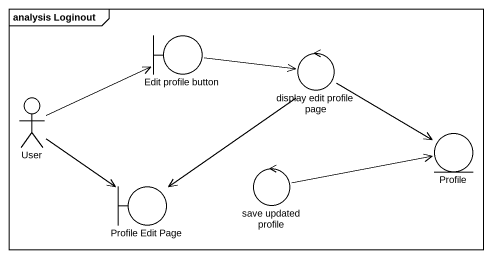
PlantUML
@startuml
mainframe analysis Loginout
boundary "Edit profile button" as Edit_profile_button
control "display edit profile page" as display_edit_profile_page
actor User
entity Profile
control "save updated profile" as save_updated_profile
boundary "Profile Edit Page" as Profile_Edit_Page
Edit_profile_button -right-> display_edit_profile_page
display_edit_profile_page -right-> Profile
display_edit_profile_page --> Profile_Edit_Page
User -right-> Edit_profile_button
User --> Profile_Edit_Page
save_updated_profile -right-> Profile
@enduml
